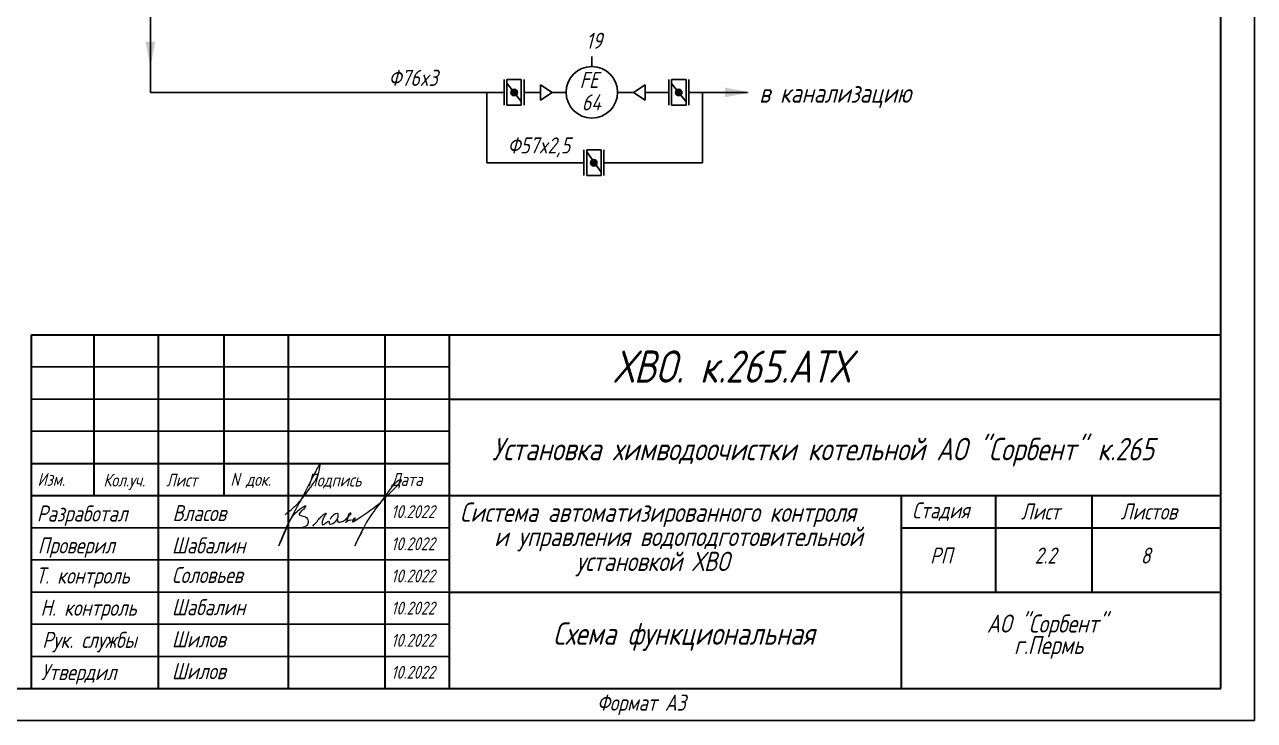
# Model space of a CAD drawing. Header units: millimetres. Extents: x 10 to 738, y -2285 to -236.
# Drawn here: x 476.6 to 667.8, y -549.6 to -441.4 of the extents above; entities that cross this region are included whole.
import ezdxf

# ---------------------------------------------------------------- set-up
doc = ezdxf.new("R2010")
doc.units = ezdxf.units.MM
for name, color, linetype, lineweight in [('MAIN', 7, 'Continuous', 50), ('Текст', 7, 'Continuous', 50), ('тонкие', 7, 'Continuous', 20)]:
    doc.layers.add(name, color=color, linetype=linetype, lineweight=lineweight)
doc.layers.add('проводка', color=184, linetype='Continuous')
doc.styles.get("Standard").update_dxf_attribs({"font": 'GOST_A.TTF', "oblique": 15})

# ---------------------------------------------------------------- blocks, each defined once
blk = doc.blocks.new('Власов')
at = {"layer": 'проводка', "lineweight": 18}
for points in [[(-0.58, 2.47), (1.27, 4.07), (2.73, 5.82), (3.82, 7.33), (4.64, 9.02), (4.84, 10.28), (4.04, 8.93), (3.16, 7.2), (1.39, 3.86), (0.52, 2.26), (-1.55, -2.37), (-0.72, -0.35), (0.34, 1.8), (1.73, 3.31), (2.62, 3.78), (2.31, 3.3), (1.91, 2.96), (1.61, 2.44), (2.21, 2.21), (2.85, 1.83), (2.99, 1.4), (2.77, 0.75), (2.36, 0.49), (2.18, 0.43), (2.07, 0.4), (1.98, 0.4)], [(3.73, 0.66), (4.37, 1.39), (4.91, 2.01), (5.22, 2.29), (5.78, 2.66), (5.59, 2.28), (5.16, 1.05), (5.19, 0.9), (5.7, 1.1), (6.25, 1.38), (6.27, 1.2), (6.3, 1.02), (7.02, 1.21), (7.63, 2.13), (7.63, 2.52), (6.76, 2.22), (6.42, 1.7)]]:
    blk.add_spline(points, degree=3, dxfattribs=at)
for points, knots in [([(9.73, 1.6), (9.73, 1.6), (10.28, 1.61), (10.33, 1.73), (10.3, 1.95), (10.1, 1.88), (9.94, 1.44), (9.82, 1.2), (10.65, 1.75), (14.06, 4.01), (14.83, 4.98), (18.2, 8.2), (16.58, 7.61), (15.42, 5.89), (12.84, 2.54), (12.14, 1.35), (11.17, -0.37), (10.2, -2.51), (10.72, -1.41), (10.96, -1), (11.17, -0.6), (11.31, -0.38), (11.4, -0.29)], [5.202172, 5.202172, 5.202172, 5.202172, 5.207482, 5.981017, 6.074049, 6.477149, 7.534813, 8.416864, 10.873297, 16.080912, 19.105162, 21.731982, 23.469351, 25.755203, 29.311429, 34.513333, 38.416271, 38.862024, 39.053994, 43.961574, 49.897464, 51.239132, 51.239132, 51.239132, 51.239132]), ([(7.53, 1.66), (7.5, 1.54), (7.54, 1.28), (8.01, 1.24), (8.83, 1.57), (9.1, 2.08), (9.9, 2.69), (9.43, 2.64), (9.3, 2.52), (9.14, 2.21), (9.04, 1.25), (8.71, 1.13), (8.92, 1.39), (9.3, 1.54), (9.6, 1.6)], [0, 0, 0, 0, 0.614094, 1.118723, 1.807789, 3.045572, 4.744461, 5.191863, 5.576495, 6.389957, 8.441618, 9.345517, 10.182193, 10.758393, 10.758393, 10.758393, 10.758393])]:
    blk.add_open_spline(points, degree=3, knots=knots, dxfattribs=at)

msp = doc.modelspace()

# ---------------------------------------------------------------- hatches: boundary and pattern name
at = {"lineweight": -3}
h = msp.add_hatch(color=7, dxfattribs=at)
edge = h.paths.add_edge_path()
edge.add_arc((552.7, -451.99), 0.5, 0, 360)
h = msp.add_hatch(color=7, dxfattribs=at)
edge = h.paths.add_edge_path()
edge.add_arc((578.29, -451.99), 0.5, 0, 360)
h = msp.add_hatch(color=7, dxfattribs=at)
edge = h.paths.add_edge_path()
edge.add_arc((565.08, -462.92), 0.5, 0, 360)
at = {"layer": 'тонкие', "linetype": 'Continuous', "lineweight": 30}
for points in [[(495.38, -444.1), (496.88, -444.1), (496.13, -448.1)], [(585.48, -451.24), (585.48, -452.74), (589.48, -451.99)], [(585.48, -451.24), (585.48, -452.74), (589.48, -451.99)]]:
    msp.add_hatch(color=7, dxfattribs=at).paths.add_polyline_path(points)

# ---------------------------------------------------------------- linework, layer by layer
at = {"color": 7}
for p, q in [((667.81, -236.38), (667.81, -549.61)), ((496.14, -447.3), (496.14, -447.47)), ((528.27, -451.99), (496.14, -451.99)), ((551.14, -451.99), (547.36, -451.99)), ((558.62, -451.99), (560.78, -451.99)), ((568.78, -451.99), (571.26, -451.99)), ((579.86, -451.99), (589.01, -451.99)), ((667.81, -549.61), (9.92, -549.61))]:
    msp.add_line(p, q, dxfattribs=at)
at = {"color": 7, "lineweight": 30}
msp.add_line((662.58, -544.63), (662.58, -241.38), dxfattribs=at)
for p, q in [((496.14, -416.37), (496.14, -451.99)), ((528.27, -451.99), (548.46, -451.99)), ((662.58, -489.66), (662.58, -544.63))]:
    msp.add_line(p, q)
at = {"color": 7, "lineweight": -3}
for p, q in [((564.78, -447.97), (564.78, -446.43)), ((551.14, -453.99), (551.14, -449.99)), ((551.56, -453.99), (551.56, -449.99)), ((553.81, -449.99), (551.56, -449.99)), ((551.56, -449.99), (553.81, -449.99)), ((553.81, -453.4), (551.6, -450.61)), ((553.81, -449.99), (552.77, -449.99)), ((553.81, -453.99), (553.81, -449.99)), ((554.26, -453.99), (554.26, -449.99)), ((556.82, -453.19), (556.82, -450.79)), ((558.62, -451.99), (556.82, -450.79)), ((571.26, -451.99), (573.06, -450.79)), ((573.06, -453.19), (573.06, -450.79)), ((576.75, -453.99), (576.75, -449.99)), ((577.19, -453.99), (577.19, -449.99)), ((577.19, -449.99), (579.45, -449.99)), ((579.45, -449.99), (577.19, -449.99)), ((577.19, -449.99), (578.48, -449.99)), ((579.45, -453.45), (577.19, -450.61)), ((579.45, -453.99), (579.45, -449.99)), ((579.86, -453.99), (579.86, -449.99)), ((548.46, -462.92), (548.46, -451.99)), ((556.82, -453.19), (558.62, -451.99)), ((573.06, -453.19), (571.26, -451.99)), ((581.99, -451.99), (581.99, -462.92)), ((553.81, -453.99), (551.56, -453.99)), ((577.19, -453.99), (579.45, -453.99)), ((563.53, -464.92), (563.53, -460.92)), ((563.98, -464.92), (563.98, -460.92)), ((563.98, -460.92), (566.23, -460.92)), ((563.98, -461.24), (566.23, -464.37)), ((566.23, -464.92), (566.23, -460.92)), ((566.65, -464.92), (566.65, -460.92)), ((563.53, -462.92), (548.46, -462.92)), ((581.99, -462.92), (566.65, -462.92)), ((563.98, -464.92), (566.23, -464.92))]:
    msp.add_line(p, q, dxfattribs=at)
at = {"color": 7, "linetype": 'ByBlock', "lineweight": 30}
for p, q in [((477.58, -489.66), (477.58, -544.61)), ((612.95, -544.61), (612.95, -514.66)), ((627.58, -529.66), (627.58, -514.66)), ((642.58, -529.66), (642.58, -514.66)), ((612.95, -519.66), (662.58, -519.66))]:
    msp.add_line(p, q, dxfattribs=at)
at = {"color": 7, "linetype": 'Continuous', "lineweight": 30}
for p, q in [((477.58, -489.66), (662.58, -489.66)), ((487.33, -489.66), (487.33, -514.66)), ((497.33, -489.66), (497.33, -544.66)), ((507.58, -489.66), (507.58, -514.66)), ((517.58, -489.66), (517.58, -544.66)), ((532.58, -489.66), (532.58, -544.66)), ((542.58, -489.66), (542.58, -544.66)), ((542.58, -499.66), (662.58, -499.66)), ((477.58, -509.66), (542.58, -509.66)), ((477.58, -514.66), (662.58, -514.66)), ((542.58, -529.66), (662.58, -529.66))]:
    msp.add_line(p, q, dxfattribs=at)
at = {"color": 7, "linetype": 'Continuous'}
for p, q in [((477.58, -494.66), (542.58, -494.66)), ((477.58, -499.66), (542.58, -499.66)), ((477.58, -504.66), (542.58, -504.66)), ((477.58, -519.66), (542.58, -519.66)), ((477.58, -524.66), (542.58, -524.66)), ((477.58, -524.66), (542.58, -524.66)), ((477.58, -529.66), (542.58, -529.66)), ((477.58, -534.66), (542.58, -534.66)), ((477.58, -539.66), (542.58, -539.66))]:
    msp.add_line(p, q, dxfattribs=at)
at = {"color": 7, "lineweight": -3}
for centre in [(552.7, -451.99), (578.29, -451.99), (565.08, -462.92)]:
    msp.add_circle(centre, 0.5, dxfattribs=at)
at = {"layer": 'MAIN', "color": 7, "linetype": 'Continuous', "lineweight": -3}
for p, q in [((556.82, -451.99), (554.26, -451.99)), ((560.78, -451.99), (558.62, -451.99)), ((568.78, -451.99), (571.26, -451.99)), ((573.06, -451.99), (576.75, -451.99))]:
    msp.add_line(p, q, dxfattribs=at)
at = {"layer": 'MAIN', "color": 7, "linetype": 'Continuous', "lineweight": 30}
msp.add_line((17.91, -544.63), (662.58, -544.63), dxfattribs=at)
at = {"layer": 'тонкие', "color": 7, "linetype": 'Continuous', "lineweight": -3}
msp.add_circle((564.78, -451.97), 4, dxfattribs=at)

# ---------------------------------------------------------------- block references
at = {"color": 7, "lineweight": 15}
msp.add_blockref('Власов', (517.68, -520.06, -10), dxfattribs=at)

# ---------------------------------------------------------------- texts
at = {"color": 7, "linetype": 'Continuous', "oblique": 15}
for s, height, p in [('ХВО. к.265.АТХ', 5, (568.19, -497.11)), ('Установка химводоочистки котельной АО "Сорбент" к.265', 3.5, (549.27, -509.19)), ('Изм.', 2, (478.58, -513.16)), ('N док.', 2, (508.58, -513.16)), ('Дата', 2, (533.58, -513.16)), ('Разработал', 2.5, (478.49, -518.7)), ('Власов', 2.5, (499.58, -518.64)), ('10.2022', 2, (533.58, -518.16)), ('Система автоматизированного контроля', 3, (544.27, -518.75)), ('Стадия', 2.5, (614.58, -518.21)), ('Лист', 2.5, (631.51, -518.39)), ('Листов ', 2.5, (647.02, -518.39)), ('и управления водоподготовительной', 3, (549.6, -522.52)), ('Проверил', 2.5, (478.64, -523.66)), ('Шабалин', 2.5, (499.48, -523.66)), ('10.2022', 2, (533.58, -523.16)), ('установкой ХВО', 3, (562.35, -526.4)), ('Т. контроль', 2.5, (478.33, -528.35)), ('Соловьев', 2.5, (499.48, -528.26)), ('10.2022', 2, (533.58, -528.16)), ('Н. контроль', 2.5, (479.05, -533.35)), ('Шабалин', 2.5, (499.48, -533.26)), ('10.2022', 2, (533.58, -533.16)), ('АО "Сорбент"', 2.8, (626.2, -535.96)), ('Схема функциональная', 3.5, (558.74, -537.86)), ('Рук. службы', 2.5, (479.33, -538.35)), ('Шилов', 2.5, (499.48, -538.26)), ('10.2022', 2, (533.58, -538.16)), ('г.Пермь', 2.8, (630.44, -539.3)), ('Утвердил', 2.5, (479.14, -543.36)), ('Шилов', 2.5, (499.48, -543.21)), ('10.2022', 2, (533.58, -543.13)), ('Формат A3', 2.5, (565.58, -548.11))]:
    msp.add_text(s, height=height, dxfattribs=at).set_placement(p)
at = {"color": 7, "oblique": 15}
for s, p in [('Кол.уч.', (488.83, -513.26)), ('Лист', (498.59, -513.26)), ('Подпись', (520.58, -513.26))]:
    msp.add_text(s, height=2, dxfattribs=at).set_placement(p)
at = {"layer": 'MAIN', "color": 7, "linetype": 'Continuous', "lineweight": -3, "oblique": 15}
for s, height, p in [('Ф76x3', 2.5, (533.16, -450.98)), ('в канализацию', 3, (590.8, -453.59)), ('Ф57x2,5', 2.5, (551.66, -461.48))]:
    msp.add_text(s, height=height, dxfattribs=at).set_placement(p)
at = {"layer": 'Текст', "color": 7, "lineweight": -3, "oblique": 15}
for s, p in [('РП', (617.38, -525.24, 10)), ('2.2', (633.63, -525.24, 10)), ('8', (650.13, -525.24, 10))]:
    msp.add_text(s, height=2.5, dxfattribs=at).set_placement(p)
at = {"layer": 'тонкие', "color": 7, "linetype": 'Continuous', "lineweight": -3, "oblique": 15}
for s, p in [('19', (563.87, -445.21)), ('FE', (562.9, -451.31)), ('64', (563.21, -454.79))]:
    msp.add_text(s, height=2.5, dxfattribs=at).set_placement(p)

doc.saveas('drawing.dxf')
